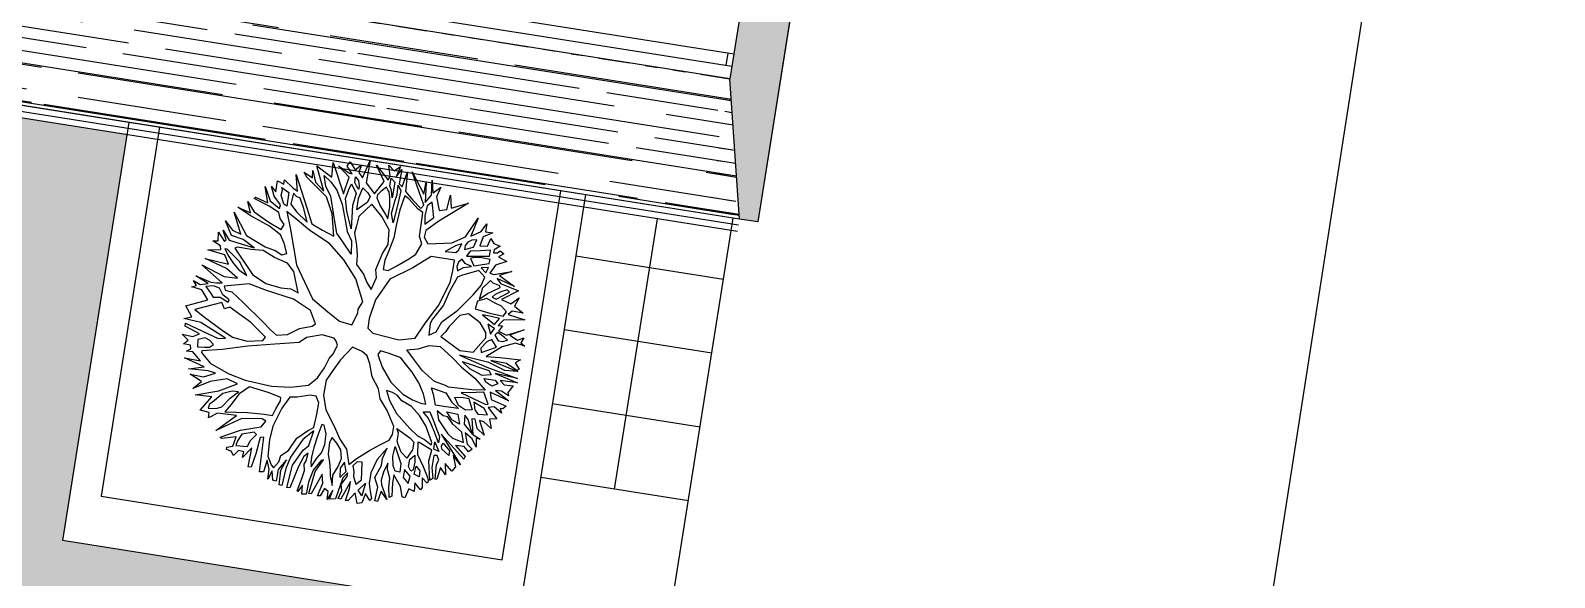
# Model space of a CAD drawing. Extents: x -640655 to -640254, y -1045449 to -1045159.
# Drawn here: x -640442.37 to -640430.14, y -1045391.08 to -1045386.69 of the extents above; entities that cross this region are included whole.
import ezdxf

# ---------------------------------------------------------------- set-up
doc = ezdxf.new("R2010")
doc.units = 0
doc.header["$MEASUREMENT"] = 0
doc.linetypes.add('DIVIDE', pattern=[1.25, 0.5, -0.25, 0, -0.25, 0, -0.25])
doc.layers.get('0').update_dxf_attribs({"linetype": 'CONTINUOUS'})
doc.layers.add('FLOATING-WINDOWS', color=2, linetype='CONTINUOUS', plot=False)
for name, color, linetype in [('T_srafa', 8, 'CONTINUOUS'), ('T_stafaz', 7, 'CONTINUOUS'), ('T_tenka', 4, 'CONTINUOUS'), ('T_tlusta', 1, 'CONTINUOUS')]:
    doc.layers.add(name, color=color, linetype=linetype)

# ---------------------------------------------------------------- blocks, each defined once
blk = doc.blocks.new('A$C0C461CEA')
for p, q in [((0.191, 0.795), (0.205, 0.826)), ((0.205, 0.826), (0.247, 0.779)), ((0.247, 0.779), (0.283, 0.818)), ((0.283, 0.818), (0.273, 0.766)), ((0.303, 0.735), (0.335, 0.855)), ((0.335, 0.855), (0.332, 0.706)), ((0.448, 0.732), (0.381, 0.832)), ((0.381, 0.832), (0.473, 0.745)), ((0.483, 0.777), (0.463, 0.845)), ((0.463, 0.845), (0.503, 0.812)), ((0.503, 0.812), (0.541, 0.849)), ((0.541, 0.849), (0.523, 0.775)), ((0.523, 0.775), (0.552, 0.829)), ((0.552, 0.829), (0.55, 0.733)), ((0.572, 0.716), (0.592, 0.82)), ((0.592, 0.82), (0.599, 0.69)), ((0.732, 0.619), (0.623, 0.824)), ((0.623, 0.824), (0.721, 0.691)), ((-0.062, 0.681), (-0.084, 0.71)), ((-0.084, 0.71), (-0.025, 0.681)), ((-0.025, 0.681), (-0.029, 0.73)), ((-0.029, 0.73), (-0.001, 0.656)), ((0.063, 0.606), (-0.009, 0.765)), ((-0.009, 0.765), (0.101, 0.706)), ((0.049, 0.709), (0.1, 0.674)), ((0.071, 0.64), (0.049, 0.709)), ((0.101, 0.706), (0.094, 0.804)), ((0.094, 0.804), (0.195, 0.61)), ((0.214, 0.725), (0.134, 0.788)), ((0.134, 0.788), (0.212, 0.751)), ((0.231, 0.749), (0.191, 0.795)), ((0.195, 0.61), (0.214, 0.725)), ((0.212, 0.751), (0.231, 0.749)), ((0.256, 0.734), (0.28, 0.713)), ((0.257, 0.695), (0.256, 0.734)), ((0.273, 0.766), (0.303, 0.735)), ((0.28, 0.713), (0.29, 0.678)), ((0.398, 0.641), (0.448, 0.732)), ((0.473, 0.745), (0.483, 0.777)), ((0.49, 0.711), (0.491, 0.762)), ((0.505, 0.682), (0.49, 0.711)), ((0.491, 0.762), (0.519, 0.739)), ((0.519, 0.739), (0.518, 0.634)), ((0.544, 0.723), (0.568, 0.689)), ((0.547, 0.66), (0.544, 0.723)), ((0.55, 0.733), (0.572, 0.716)), ((0.721, 0.691), (0.725, 0.772)), ((0.725, 0.772), (0.739, 0.638)), ((0.773, 0.691), (0.762, 0.79)), ((0.762, 0.79), (0.78, 0.708)), ((0.78, 0.708), (0.782, 0.71)), ((0.782, 0.71), (0.826, 0.755)), ((0.826, 0.755), (0.807, 0.687)), ((0.888, 0.613), (0.897, 0.711)), ((0.897, 0.711), (0.915, 0.627)), ((-0.25, 0.553), (-0.251, 0.627)), ((-0.251, 0.627), (-0.205, 0.61)), ((-0.205, 0.61), (-0.205, 0.641)), ((-0.205, 0.641), (-0.143, 0.596)), ((-0.108, 0.579), (-0.136, 0.688)), ((-0.136, 0.688), (-0.031, 0.479)), ((0.086, 0.573), (-0.062, 0.681)), ((-0.001, 0.656), (0.063, 0.606)), ((0.115, 0.58), (0.071, 0.64)), ((0.1, 0.674), (0.148, 0.626)), ((0.148, 0.626), (0.198, 0.54)), ((0.212, 0.581), (0.226, 0.644)), ((0.226, 0.644), (0.236, 0.684)), ((0.236, 0.684), (0.278, 0.625)), ((0.272, 0.676), (0.257, 0.695)), ((0.278, 0.625), (0.267, 0.543)), ((0.291, 0.657), (0.272, 0.676)), ((0.29, 0.678), (0.291, 0.657)), ((0.298, 0.594), (0.316, 0.668)), ((0.316, 0.668), (0.354, 0.641)), ((0.332, 0.706), (0.398, 0.641)), ((0.354, 0.641), (0.373, 0.618)), ((0.373, 0.618), (0.359, 0.578)), ((0.419, 0.639), (0.417, 0.618)), ((0.417, 0.618), (0.449, 0.568)), ((0.438, 0.663), (0.419, 0.639)), ((0.471, 0.697), (0.438, 0.663)), ((0.482, 0.682), (0.471, 0.697)), ((0.492, 0.669), (0.482, 0.682)), ((0.503, 0.634), (0.492, 0.669)), ((0.512, 0.575), (0.503, 0.634)), ((0.518, 0.634), (0.505, 0.682)), ((0.53, 0.531), (0.539, 0.622)), ((0.539, 0.622), (0.547, 0.66)), ((0.562, 0.609), (0.551, 0.471)), ((0.568, 0.689), (0.562, 0.609)), ((0.6, 0.66), (0.581, 0.563)), ((0.599, 0.69), (0.656, 0.641)), ((0.629, 0.644), (0.6, 0.66)), ((0.699, 0.587), (0.629, 0.644)), ((0.656, 0.641), (0.716, 0.594)), ((0.716, 0.594), (0.732, 0.619)), ((0.739, 0.638), (0.773, 0.691)), ((0.756, 0.617), (0.75, 0.55)), ((0.785, 0.647), (0.756, 0.617)), ((0.811, 0.549), (0.785, 0.647)), ((0.807, 0.687), (0.84, 0.599)), ((0.84, 0.599), (0.888, 0.613)), ((1.024, 0.679), (0.847, 0.53)), ((0.915, 0.627), (1.024, 0.679)), ((-0.291, 0.473), (-0.326, 0.577)), ((-0.326, 0.577), (-0.279, 0.488)), ((-0.256, 0.522), (-0.284, 0.582)), ((-0.284, 0.582), (-0.25, 0.553)), ((-0.207, 0.472), (-0.256, 0.522)), ((-0.215, 0.587), (-0.164, 0.562)), ((-0.208, 0.57), (-0.215, 0.587)), ((-0.212, 0.536), (-0.208, 0.57)), ((-0.186, 0.48), (-0.212, 0.536)), ((-0.164, 0.562), (-0.163, 0.47)), ((-0.143, 0.596), (-0.108, 0.579)), ((-0.134, 0.562), (-0.138, 0.487)), ((-0.111, 0.544), (-0.134, 0.562)), ((-0.084, 0.536), (-0.111, 0.544)), ((-0.05, 0.471), (-0.084, 0.536)), ((0.141, 0.467), (0.086, 0.573)), ((0.154, 0.458), (0.115, 0.58)), ((0.198, 0.54), (0.234, 0.438)), ((0.236, 0.499), (0.212, 0.581)), ((0.267, 0.543), (0.281, 0.388)), ((0.299, 0.519), (0.298, 0.594)), ((0.359, 0.578), (0.299, 0.519)), ((0.392, 0.572), (0.318, 0.477)), ((0.469, 0.501), (0.392, 0.572)), ((0.449, 0.568), (0.492, 0.518)), ((0.492, 0.518), (0.511, 0.491)), ((0.511, 0.491), (0.512, 0.575)), ((0.551, 0.471), (0.53, 0.531)), ((0.581, 0.563), (0.574, 0.456)), ((0.735, 0.569), (0.699, 0.587)), ((0.736, 0.502), (0.735, 0.569)), ((0.75, 0.55), (0.759, 0.494)), ((0.759, 0.494), (0.811, 0.549)), ((0.847, 0.53), (0.772, 0.454)), ((1.039, 0.454), (1.103, 0.589)), ((1.103, 0.589), (1.074, 0.465)), ((1.074, 0.465), (1.137, 0.506)), ((1.137, 0.506), (1.166, 0.562)), ((1.213, 0.508), (1.154, 0.472)), ((1.166, 0.562), (1.164, 0.508)), ((1.164, 0.508), (1.213, 0.508)), ((-0.394, 0.371), (-0.482, 0.412)), ((-0.482, 0.412), (-0.394, 0.388)), ((-0.394, 0.388), (-0.424, 0.459)), ((-0.424, 0.459), (-0.372, 0.399)), ((-0.386, 0.487), (-0.377, 0.497)), ((-0.28, 0.452), (-0.386, 0.487)), ((-0.377, 0.497), (-0.291, 0.473)), ((-0.209, 0.421), (-0.28, 0.452)), ((-0.279, 0.488), (-0.209, 0.448)), ((-0.209, 0.448), (-0.207, 0.472)), ((-0.194, 0.381), (-0.209, 0.421)), ((-0.163, 0.47), (-0.186, 0.48)), ((-0.157, 0.436), (-0.114, 0.321)), ((-0.081, 0.391), (-0.157, 0.436)), ((-0.138, 0.487), (-0.095, 0.443)), ((-0.095, 0.443), (-0.013, 0.385)), ((-0.013, 0.385), (-0.05, 0.471)), ((-0.031, 0.479), (0.019, 0.379)), ((0.175, 0.322), (0.141, 0.467)), ((0.193, 0.345), (0.154, 0.458)), ((0.234, 0.438), (0.258, 0.367)), ((0.281, 0.388), (0.236, 0.499)), ((0.314, 0.414), (0.309, 0.363)), ((0.318, 0.477), (0.314, 0.414)), ((0.532, 0.422), (0.469, 0.501)), ((0.54, 0.324), (0.532, 0.422)), ((0.574, 0.456), (0.571, 0.374)), ((0.738, 0.409), (0.736, 0.502)), ((0.76, 0.363), (0.738, 0.409)), ((0.772, 0.454), (0.768, 0.41)), ((0.768, 0.41), (0.8, 0.37)), ((0.955, 0.401), (1.039, 0.454)), ((1.06, 0.421), (1.046, 0.396)), ((1.085, 0.438), (1.06, 0.421)), ((1.117, 0.447), (1.085, 0.438)), ((1.102, 0.394), (1.117, 0.447)), ((1.154, 0.472), (1.142, 0.409)), ((1.142, 0.409), (1.193, 0.416)), ((1.193, 0.416), (1.206, 0.47)), ((1.206, 0.47), (1.232, 0.441)), ((1.232, 0.441), (1.276, 0.429)), ((1.276, 0.429), (1.239, 0.399)), ((-0.495, 0.221), (-0.55, 0.309)), ((-0.55, 0.309), (-0.495, 0.256)), ((-0.436, 0.238), (-0.503, 0.376)), ((-0.503, 0.376), (-0.397, 0.235)), ((-0.256, 0.32), (-0.394, 0.371)), ((-0.372, 0.399), (-0.265, 0.347)), ((-0.265, 0.347), (-0.176, 0.312)), ((-0.174, 0.275), (-0.256, 0.32)), ((-0.162, 0.346), (-0.194, 0.381)), ((-0.176, 0.312), (-0.162, 0.346)), ((-0.114, 0.321), (-0.04, 0.095)), ((0.012, 0.333), (-0.081, 0.391)), ((0.154, 0.269), (0.012, 0.333)), ((0.019, 0.379), (0.096, 0.349)), ((0.096, 0.349), (0.175, 0.322)), ((0.24, 0.295), (0.193, 0.345)), ((0.258, 0.367), (0.296, 0.309)), ((0.296, 0.309), (0.308, 0.222)), ((0.309, 0.363), (0.334, 0.286)), ((0.513, 0.258), (0.54, 0.324)), ((0.571, 0.374), (0.551, 0.283)), ((0.731, 0.289), (0.76, 0.363)), ((0.8, 0.37), (0.955, 0.401)), ((0.943, 0.354), (0.922, 0.336)), ((0.922, 0.336), (0.992, 0.342)), ((0.983, 0.384), (0.943, 0.354)), ((1.022, 0.404), (0.983, 0.384)), ((0.992, 0.342), (1.008, 0.359)), ((1.008, 0.359), (1.022, 0.404)), ((1.04, 0.305), (1.019, 0.28)), ((1.065, 0.28), (1.04, 0.305)), ((1.046, 0.396), (1.046, 0.37)), ((1.046, 0.37), (1.102, 0.394)), ((1.084, 0.364), (1.065, 0.329)), ((1.065, 0.329), (1.216, 0.353)), ((1.151, 0.377), (1.084, 0.364)), ((1.115, 0.327), (1.094, 0.318)), ((1.094, 0.318), (1.123, 0.272)), ((1.157, 0.334), (1.115, 0.327)), ((1.216, 0.393), (1.151, 0.377)), ((1.223, 0.332), (1.157, 0.334)), ((1.216, 0.353), (1.216, 0.393)), ((1.221, 0.303), (1.223, 0.332)), ((1.239, 0.399), (1.239, 0.378)), ((1.239, 0.378), (1.266, 0.383)), ((1.336, 0.335), (1.265, 0.299)), ((1.266, 0.383), (1.281, 0.398)), ((1.308, 0.383), (1.275, 0.358)), ((1.275, 0.358), (1.336, 0.335)), ((1.281, 0.398), (1.308, 0.383)), ((-0.577, 0.172), (-0.583, 0.229)), ((-0.583, 0.229), (-0.536, 0.174)), ((-0.526, 0.187), (-0.556, 0.247)), ((-0.556, 0.247), (-0.505, 0.187)), ((-0.495, 0.256), (-0.436, 0.238)), ((-0.415, 0.205), (-0.495, 0.221)), ((-0.335, 0.163), (-0.415, 0.205)), ((-0.397, 0.235), (-0.263, 0.181)), ((-0.142, 0.224), (-0.174, 0.275)), ((-0.114, 0.159), (-0.142, 0.224)), ((0.266, 0.178), (0.154, 0.269)), ((0.308, 0.222), (0.24, 0.295)), ((0.334, 0.286), (0.348, 0.221)), ((0.348, 0.221), (0.354, 0.16)), ((0.485, 0.148), (0.513, 0.258)), ((0.534, 0.218), (0.533, 0.155)), ((0.551, 0.283), (0.534, 0.218)), ((0.619, 0.192), (0.694, 0.255)), ((0.694, 0.255), (0.731, 0.289)), ((0.834, 0.289), (0.726, 0.197)), ((0.992, 0.29), (0.834, 0.289)), ((0.985, 0.138), (0.99, 0.219)), ((0.99, 0.219), (0.992, 0.29)), ((1.019, 0.28), (1.014, 0.25)), ((1.014, 0.25), (1.022, 0.223)), ((1.022, 0.223), (1.057, 0.251)), ((1.161, 0.247), (1.054, 0.196)), ((1.057, 0.251), (1.11, 0.266)), ((1.11, 0.266), (1.065, 0.28)), ((1.123, 0.272), (1.221, 0.303)), ((1.207, 0.21), (1.161, 0.247)), ((1.221, 0.277), (1.173, 0.268)), ((1.173, 0.268), (1.209, 0.239)), ((1.193, 0.151), (1.207, 0.21)), ((1.209, 0.239), (1.221, 0.277)), ((1.265, 0.299), (1.236, 0.242)), ((1.236, 0.242), (1.263, 0.236)), ((1.263, 0.236), (1.379, 0.275)), ((1.411, 0.18), (1.289, 0.213)), ((1.289, 0.213), (1.317, 0.184)), ((1.379, 0.275), (1.301, 0.236)), ((1.301, 0.236), (1.411, 0.18)), ((-0.635, 0.101), (-0.551, 0.117)), ((-0.519, 0.086), (-0.635, 0.101)), ((-0.612, 0.165), (-0.577, 0.172)), ((-0.557, 0.142), (-0.612, 0.165)), ((-0.551, 0.117), (-0.557, 0.142)), ((-0.536, 0.174), (-0.526, 0.187)), ((-0.509, 0.126), (-0.526, 0.126)), ((-0.526, 0.126), (-0.492, 0.08)), ((-0.416, 0.057), (-0.509, 0.126)), ((-0.505, 0.187), (-0.335, 0.163)), ((-0.444, 0.15), (-0.46, 0.141)), ((-0.46, 0.141), (-0.318, -0.013)), ((-0.353, 0.149), (-0.444, 0.15)), ((-0.273, 0.155), (-0.353, 0.149)), ((-0.191, 0.121), (-0.273, 0.155)), ((-0.263, 0.181), (-0.194, 0.167)), ((-0.194, 0.167), (-0.145, 0.146)), ((-0.099, 0.096), (-0.191, 0.121)), ((-0.145, 0.146), (-0.114, 0.159)), ((0.364, 0.065), (0.266, 0.178)), ((0.354, 0.16), (0.409, 0.103)), ((0.409, 0.103), (0.439, 0.053)), ((0.498, 0.096), (0.485, 0.148)), ((0.533, 0.155), (0.567, 0.153)), ((0.567, 0.153), (0.619, 0.192)), ((0.726, 0.197), (0.588, 0.099)), ((0.934, -0.024), (0.985, 0.138)), ((1.029, 0.181), (0.99, 0.078)), ((1.054, 0.196), (1.029, 0.181)), ((1.15, 0.081), (1.193, 0.151)), ((1.201, 0.118), (1.192, 0.06)), ((1.192, 0.06), (1.242, 0.105)), ((1.249, 0.194), (1.201, 0.132)), ((1.201, 0.132), (1.201, 0.118)), ((1.242, 0.105), (1.277, 0.128)), ((1.268, 0.179), (1.249, 0.194)), ((1.314, 0.169), (1.268, 0.179)), ((1.294, 0.108), (1.276, 0.086)), ((1.277, 0.128), (1.319, 0.158)), ((1.327, 0.131), (1.294, 0.108)), ((1.305, 0.077), (1.384, 0.138)), ((1.319, 0.158), (1.314, 0.169)), ((1.317, 0.184), (1.443, 0.155)), ((1.367, 0.149), (1.327, 0.131)), ((1.443, 0.155), (1.34, 0.081)), ((1.384, 0.138), (1.367, 0.149)), ((1.406, 0.061), (1.454, 0.109)), ((1.454, 0.109), (1.431, 0.05)), ((-0.493, -0.002), (-0.644, 0.041)), ((-0.644, 0.041), (-0.485, 0.03)), ((-0.485, 0.03), (-0.519, 0.086)), ((-0.492, 0.08), (-0.453, 0.038)), ((-0.453, 0.038), (-0.411, 0.003)), ((-0.354, -0.026), (-0.416, 0.057)), ((-0.411, 0.003), (-0.354, -0.026)), ((-0.05, 0.048), (-0.099, 0.096)), ((0, -0.086), (-0.05, 0.048)), ((-0.04, 0.095), (0.101, -0.11)), ((0.435, -0.079), (0.364, 0.065)), ((0.439, 0.053), (0.476, 0.01)), ((0.476, 0.01), (0.498, 0.096)), ((0.588, 0.099), (0.514, -0.053)), ((0.99, 0.078), (0.966, -0.017)), ((1.064, -0.035), (1.15, 0.081)), ((1.184, 0.044), (1.176, -0.007)), ((1.242, 0.072), (1.184, 0.044)), ((1.297, 0.051), (1.242, 0.072)), ((1.276, 0.086), (1.305, 0.077)), ((1.347, 0.037), (1.297, 0.051)), ((1.34, 0.081), (1.406, 0.061)), ((1.386, 0.006), (1.347, 0.037)), ((1.367, -0.026), (1.386, 0.006)), ((1.421, 0.016), (1.398, -0.011)), ((1.495, 0.013), (1.421, 0.016)), ((1.431, 0.05), (1.495, 0.013)), ((-0.599, -0.118), (-0.687, -0.081)), ((-0.687, -0.081), (-0.582, -0.108)), ((-0.508, -0.101), (-0.659, -0.004)), ((-0.659, -0.004), (-0.5, -0.057)), ((-0.544, -0.105), (-0.508, -0.101)), ((-0.5, -0.057), (-0.412, -0.054)), ((-0.412, -0.054), (-0.493, -0.002)), ((-0.33, -0.078), (-0.491, -0.12)), ((-0.208, -0.104), (-0.33, -0.078)), ((-0.318, -0.013), (-0.221, -0.06)), ((-0.221, -0.06), (-0.118, -0.072)), ((-0.118, -0.072), (-0.051, -0.067)), ((-0.051, -0.067), (0, -0.086)), ((0.412, -0.132), (0.435, -0.079)), ((0.514, -0.053), (0.492, -0.182)), ((0.864, -0.159), (0.934, -0.024)), ((0.966, -0.017), (0.908, -0.119)), ((0.973, -0.127), (1.064, -0.035)), ((1.084, -0.067), (1.026, -0.151)), ((1.138, -0.047), (1.084, -0.067)), ((1.225, -0.095), (1.138, -0.047)), ((1.176, -0.007), (1.277, -0.02)), ((1.271, -0.153), (1.225, -0.095)), ((1.231, -0.04), (1.321, -0.091)), ((1.289, -0.041), (1.231, -0.04)), ((1.277, -0.02), (1.367, -0.026)), ((1.324, -0.116), (1.277, -0.096)), ((1.277, -0.096), (1.303, -0.157)), ((1.346, -0.047), (1.289, -0.041)), ((1.321, -0.091), (1.346, -0.047)), ((1.374, -0.053), (1.346, -0.093)), ((1.346, -0.093), (1.374, -0.091)), ((1.374, -0.091), (1.353, -0.129)), ((1.514, -0.029), (1.374, -0.053)), ((1.398, -0.011), (1.514, -0.029)), ((1.41, -0.147), (1.519, -0.094)), ((1.519, -0.094), (1.431, -0.145)), ((-0.701, -0.157), (-0.672, -0.144)), ((-0.634, -0.167), (-0.701, -0.157)), ((-0.672, -0.144), (-0.697, -0.115)), ((-0.697, -0.115), (-0.649, -0.134)), ((-0.649, -0.134), (-0.599, -0.118)), ((-0.583, -0.227), (-0.634, -0.167)), ((-0.561, -0.129), (-0.611, -0.142)), ((-0.611, -0.142), (-0.575, -0.175)), ((-0.582, -0.108), (-0.544, -0.105)), ((-0.575, -0.175), (-0.552, -0.204)), ((-0.519, -0.137), (-0.561, -0.129)), ((-0.552, -0.204), (-0.506, -0.197)), ((-0.491, -0.179), (-0.519, -0.137)), ((-0.506, -0.197), (-0.448, -0.22)), ((-0.491, -0.12), (-0.481, -0.145)), ((-0.444, -0.203), (-0.491, -0.179)), ((-0.481, -0.145), (-0.435, -0.149)), ((-0.435, -0.149), (-0.35, -0.207)), ((-0.023, -0.134), (-0.208, -0.104)), ((0.101, -0.19), (-0.023, -0.134)), ((0.101, -0.11), (0.215, -0.18)), ((0.147, -0.271), (0.101, -0.19)), ((0.215, -0.18), (0.302, -0.23)), ((0.386, -0.241), (0.412, -0.157)), ((0.412, -0.157), (0.412, -0.132)), ((0.492, -0.182), (0.493, -0.246)), ((0.814, -0.262), (0.864, -0.159)), ((0.908, -0.119), (0.897, -0.15)), ((0.897, -0.15), (0.901, -0.228)), ((0.901, -0.228), (0.946, -0.198)), ((0.946, -0.198), (0.973, -0.127)), ((1.009, -0.187), (0.98, -0.225)), ((1.026, -0.151), (1.009, -0.187)), ((1.208, -0.294), (1.276, -0.187)), ((1.276, -0.187), (1.271, -0.153)), ((1.318, -0.192), (1.287, -0.212)), ((1.303, -0.157), (1.324, -0.116)), ((1.356, -0.236), (1.318, -0.192)), ((1.347, -0.14), (1.333, -0.161)), ((1.333, -0.161), (1.36, -0.194)), ((1.368, -0.148), (1.347, -0.14)), ((1.353, -0.129), (1.41, -0.147)), ((1.36, -0.194), (1.389, -0.194)), ((1.4, -0.166), (1.368, -0.148)), ((1.389, -0.194), (1.421, -0.179)), ((1.476, -0.191), (1.394, -0.229)), ((1.421, -0.179), (1.4, -0.166)), ((1.431, -0.145), (1.486, -0.17)), ((1.541, -0.201), (1.476, -0.191)), ((1.486, -0.17), (1.527, -0.148)), ((1.527, -0.148), (1.511, -0.184)), ((1.511, -0.184), (1.541, -0.201)), ((-0.721, -0.288), (-0.583, -0.227)), ((-0.67, -0.354), (-0.721, -0.288)), ((-0.49, -0.229), (-0.658, -0.302)), ((-0.658, -0.302), (-0.588, -0.343)), ((-0.465, -0.267), (-0.49, -0.229)), ((-0.431, -0.251), (-0.465, -0.267)), ((-0.448, -0.22), (-0.444, -0.203)), ((-0.402, -0.266), (-0.431, -0.251)), ((-0.281, -0.328), (-0.402, -0.266)), ((-0.35, -0.207), (-0.2, -0.314)), ((0.046, -0.318), (0.128, -0.29)), ((0.128, -0.29), (0.147, -0.271)), ((0.302, -0.23), (0.386, -0.241)), ((0.493, -0.246), (0.533, -0.274)), ((0.533, -0.274), (0.71, -0.29)), ((0.71, -0.29), (0.814, -0.262)), ((0.846, -0.329), (0.914, -0.295)), ((0.914, -0.295), (0.987, -0.292)), ((0.98, -0.225), (1.12, -0.297)), ((0.987, -0.292), (1.076, -0.35)), ((1.12, -0.297), (1.208, -0.294)), ((1.287, -0.212), (1.256, -0.26)), ((1.256, -0.26), (1.262, -0.288)), ((1.262, -0.288), (1.356, -0.236)), ((1.394, -0.229), (1.298, -0.308)), ((1.298, -0.308), (1.389, -0.301)), ((1.389, -0.301), (1.527, -0.295)), ((1.527, -0.295), (1.496, -0.321)), ((-0.722, -0.374), (-0.67, -0.354)), ((-0.605, -0.381), (-0.722, -0.374)), ((-0.705, -0.422), (-0.705, -0.403)), ((-0.705, -0.403), (-0.475, -0.468)), ((-0.429, -0.459), (-0.605, -0.381)), ((-0.588, -0.343), (-0.459, -0.411)), ((-0.167, -0.411), (-0.281, -0.328)), ((-0.2, -0.314), (-0.141, -0.358)), ((-0.141, -0.358), (-0.098, -0.387)), ((-0.098, -0.387), (-0.025, -0.371)), ((-0.025, -0.371), (0.046, -0.318)), ((0.101, -0.37), (0.06, -0.41)), ((0.202, -0.337), (0.101, -0.37)), ((0.284, -0.347), (0.202, -0.337)), ((0.301, -0.364), (0.284, -0.347)), ((0.295, -0.448), (0.313, -0.389)), ((0.313, -0.389), (0.301, -0.364)), ((0.414, -0.386), (0.348, -0.481)), ((0.482, -0.404), (0.414, -0.386)), ((0.601, -0.382), (0.587, -0.408)), ((0.66, -0.39), (0.601, -0.382)), ((0.74, -0.406), (0.66, -0.39)), ((0.773, -0.347), (0.846, -0.329)), ((0.833, -0.407), (0.773, -0.347)), ((1.076, -0.35), (1.146, -0.402)), ((1.322, -0.346), (1.122, -0.328)), ((1.122, -0.328), (1.314, -0.377)), ((1.146, -0.366), (1.331, -0.398)), ((1.205, -0.406), (1.146, -0.366)), ((1.146, -0.402), (1.247, -0.462)), ((1.314, -0.377), (1.526, -0.421)), ((1.436, -0.382), (1.322, -0.346)), ((1.331, -0.398), (1.35, -0.423)), ((1.439, -0.334), (1.334, -0.329)), ((1.334, -0.329), (1.521, -0.375)), ((1.521, -0.375), (1.436, -0.382)), ((1.513, -0.369), (1.439, -0.334)), ((1.496, -0.321), (1.528, -0.358)), ((1.528, -0.358), (1.513, -0.369)), ((-0.671, -0.512), (-0.715, -0.477)), ((-0.715, -0.477), (-0.643, -0.483)), ((-0.602, -0.457), (-0.705, -0.422)), ((-0.643, -0.483), (-0.602, -0.457)), ((-0.562, -0.478), (-0.608, -0.497)), ((-0.608, -0.497), (-0.603, -0.545)), ((-0.528, -0.49), (-0.562, -0.478)), ((-0.5, -0.512), (-0.528, -0.49)), ((-0.475, -0.468), (-0.429, -0.459)), ((-0.459, -0.411), (-0.383, -0.446)), ((-0.274, -0.489), (-0.439, -0.537)), ((-0.383, -0.446), (-0.284, -0.456)), ((-0.284, -0.456), (-0.182, -0.436)), ((-0.099, -0.448), (-0.274, -0.489)), ((-0.182, -0.436), (-0.167, -0.411)), ((0.06, -0.41), (-0.099, -0.448)), ((0.252, -0.551), (0.271, -0.484)), ((0.271, -0.484), (0.295, -0.448)), ((0.348, -0.481), (0.309, -0.559)), ((0.518, -0.429), (0.482, -0.404)), ((0.544, -0.477), (0.518, -0.429)), ((0.574, -0.561), (0.544, -0.477)), ((0.587, -0.408), (0.628, -0.487)), ((0.628, -0.487), (0.7, -0.576)), ((0.768, -0.431), (0.74, -0.406)), ((0.831, -0.489), (0.768, -0.431)), ((0.885, -0.552), (0.831, -0.489)), ((0.896, -0.469), (0.833, -0.407)), ((0.987, -0.527), (0.896, -0.469)), ((1.293, -0.438), (1.205, -0.406)), ((1.247, -0.462), (1.328, -0.531)), ((1.35, -0.423), (1.293, -0.438)), ((1.308, -0.455), (1.382, -0.454)), ((1.323, -0.478), (1.308, -0.455)), ((1.367, -0.498), (1.323, -0.478)), ((1.403, -0.475), (1.367, -0.498)), ((1.526, -0.421), (1.375, -0.412)), ((1.375, -0.412), (1.53, -0.449)), ((1.382, -0.454), (1.403, -0.475)), ((1.53, -0.449), (1.415, -0.452)), ((1.415, -0.452), (1.445, -0.477)), ((1.445, -0.477), (1.505, -0.474)), ((1.505, -0.474), (1.477, -0.522)), ((-0.697, -0.539), (-0.671, -0.512)), ((-0.651, -0.541), (-0.697, -0.539)), ((-0.67, -0.585), (-0.643, -0.564)), ((-0.628, -0.583), (-0.67, -0.585)), ((-0.643, -0.564), (-0.651, -0.541)), ((-0.569, -0.633), (-0.628, -0.583)), ((-0.603, -0.545), (-0.555, -0.54)), ((-0.569, -0.566), (-0.571, -0.578)), ((-0.571, -0.578), (-0.503, -0.638)), ((-0.439, -0.537), (-0.569, -0.566)), ((-0.555, -0.54), (-0.523, -0.534)), ((-0.523, -0.534), (-0.5, -0.512)), ((0.215, -0.623), (0.252, -0.551)), ((0.309, -0.559), (0.276, -0.629)), ((0.627, -0.632), (0.574, -0.561)), ((0.7, -0.576), (0.793, -0.643)), ((0.927, -0.618), (0.885, -0.552)), ((0.973, -0.572), (1.072, -0.589)), ((0.997, -0.622), (0.973, -0.572)), ((1.063, -0.541), (0.987, -0.527)), ((1.084, -0.55), (1.063, -0.541)), ((1.072, -0.589), (1.119, -0.642)), ((1.24, -0.542), (1.084, -0.55)), ((1.135, -0.61), (1.181, -0.601)), ((1.271, -0.556), (1.173, -0.572)), ((1.173, -0.572), (1.345, -0.623)), ((1.181, -0.601), (1.228, -0.603)), ((1.228, -0.603), (1.262, -0.674)), ((1.328, -0.531), (1.24, -0.542)), ((1.32, -0.545), (1.271, -0.556)), ((1.362, -0.62), (1.32, -0.545)), ((1.492, -0.575), (1.361, -0.539)), ((1.361, -0.539), (1.376, -0.585)), ((1.376, -0.585), (1.48, -0.613)), ((1.434, -0.521), (1.395, -0.521)), ((1.395, -0.521), (1.492, -0.575)), ((1.485, -0.543), (1.434, -0.521)), ((1.477, -0.522), (1.485, -0.543)), ((-0.537, -0.67), (-0.676, -0.63)), ((-0.676, -0.63), (-0.569, -0.633)), ((-0.639, -0.698), (-0.537, -0.67)), ((-0.507, -0.691), (-0.639, -0.698)), ((-0.532, -0.735), (-0.456, -0.699)), ((-0.456, -0.699), (-0.507, -0.691)), ((-0.503, -0.638), (-0.373, -0.687)), ((-0.373, -0.687), (-0.256, -0.714)), ((0.048, -0.713), (0.165, -0.682)), ((0.165, -0.682), (0.215, -0.623)), ((0.276, -0.629), (0.273, -0.73)), ((0.648, -0.697), (0.627, -0.632)), ((0.706, -0.765), (0.648, -0.697)), ((0.68, -0.635), (0.71, -0.698)), ((0.723, -0.641), (0.68, -0.635)), ((0.71, -0.698), (0.771, -0.775)), ((0.755, -0.654), (0.723, -0.641)), ((0.793, -0.687), (0.755, -0.654)), ((0.793, -0.643), (0.86, -0.669)), ((0.861, -0.713), (0.793, -0.687)), ((0.86, -0.669), (0.919, -0.683)), ((0.919, -0.683), (0.953, -0.683)), ((0.953, -0.683), (0.927, -0.618)), ((1.018, -0.681), (0.997, -0.622)), ((1.087, -0.68), (1.018, -0.681)), ((1.171, -0.679), (1.087, -0.68)), ((1.119, -0.642), (1.171, -0.679)), ((1.169, -0.658), (1.135, -0.61)), ((1.218, -0.683), (1.169, -0.658)), ((1.262, -0.674), (1.218, -0.683)), ((1.339, -0.652), (1.266, -0.621)), ((1.266, -0.621), (1.279, -0.67)), ((1.279, -0.67), (1.304, -0.696)), ((1.304, -0.696), (1.367, -0.69)), ((1.367, -0.69), (1.339, -0.652)), ((1.345, -0.623), (1.362, -0.62)), ((1.404, -0.631), (1.364, -0.641)), ((1.364, -0.641), (1.432, -0.706)), ((1.432, -0.706), (1.386, -0.715)), ((1.457, -0.664), (1.404, -0.631)), ((1.461, -0.634), (1.444, -0.636)), ((1.444, -0.636), (1.457, -0.664)), ((1.48, -0.613), (1.461, -0.634)), ((-0.54, -0.767), (-0.622, -0.732)), ((-0.622, -0.732), (-0.532, -0.735)), ((-0.483, -0.76), (-0.59, -0.822)), ((-0.59, -0.822), (-0.54, -0.767)), ((-0.374, -0.724), (-0.483, -0.76)), ((-0.416, -0.81), (-0.302, -0.746)), ((-0.329, -0.8), (-0.388, -0.824)), ((-0.302, -0.746), (-0.374, -0.724)), ((-0.335, -0.847), (-0.287, -0.798)), ((-0.287, -0.798), (-0.329, -0.8)), ((-0.221, -0.753), (-0.283, -0.813)), ((-0.256, -0.714), (-0.076, -0.727)), ((-0.092, -0.771), (-0.221, -0.753)), ((-0.004, -0.791), (-0.092, -0.771)), ((-0.076, -0.727), (0.048, -0.713)), ((-0.002, -0.812), (-0.004, -0.791)), ((0.055, -0.78), (0.014, -0.86)), ((0.103, -0.771), (0.055, -0.78)), ((0.185, -0.745), (0.103, -0.771)), ((0.227, -0.745), (0.185, -0.745)), ((0.25, -0.786), (0.227, -0.745)), ((0.249, -0.862), (0.25, -0.786)), ((0.273, -0.73), (0.303, -0.824)), ((0.766, -0.864), (0.706, -0.765)), ((0.771, -0.775), (0.873, -0.86)), ((0.923, -0.765), (0.861, -0.713)), ((0.975, -0.826), (0.923, -0.765)), ((0.943, -0.738), (0.987, -0.729)), ((0.979, -0.769), (0.943, -0.738)), ((1.005, -0.804), (0.979, -0.769)), ((0.987, -0.729), (1.026, -0.796)), ((1.045, -0.869), (1.005, -0.804)), ((1.026, -0.796), (1.051, -0.84)), ((1.033, -0.716), (1.053, -0.774)), ((1.078, -0.743), (1.033, -0.716)), ((1.053, -0.774), (1.127, -0.856)), ((1.111, -0.744), (1.078, -0.743)), ((1.099, -0.713), (1.174, -0.717)), ((1.139, -0.759), (1.099, -0.713)), ((1.151, -0.786), (1.111, -0.744)), ((1.193, -0.78), (1.139, -0.759)), ((1.217, -0.83), (1.151, -0.786)), ((1.174, -0.717), (1.193, -0.78)), ((1.22, -0.716), (1.225, -0.775)), ((1.246, -0.741), (1.22, -0.716)), ((1.225, -0.775), (1.289, -0.835)), ((1.269, -0.792), (1.246, -0.741)), ((1.292, -0.73), (1.269, -0.733)), ((1.269, -0.733), (1.293, -0.833)), ((1.289, -0.835), (1.269, -0.792)), ((1.314, -0.791), (1.292, -0.73)), ((1.366, -0.826), (1.314, -0.791)), ((1.351, -0.74), (1.321, -0.736)), ((1.321, -0.736), (1.366, -0.826)), ((1.406, -0.775), (1.351, -0.74)), ((1.386, -0.715), (1.406, -0.775)), ((-0.568, -0.862), (-0.416, -0.81)), ((-0.457, -0.859), (-0.568, -0.862)), ((-0.519, -0.958), (-0.457, -0.859)), ((-0.463, -0.909), (-0.469, -0.936)), ((-0.446, -0.892), (-0.463, -0.909)), ((-0.388, -0.824), (-0.446, -0.892)), ((-0.381, -0.913), (-0.335, -0.847)), ((-0.322, -0.887), (-0.355, -0.942)), ((-0.283, -0.813), (-0.322, -0.887)), ((-0.04, -0.918), (-0.024, -0.869)), ((0.014, -0.86), (-0.027, -0.987)), ((-0.024, -0.869), (-0.002, -0.812)), ((0.243, -0.953), (0.249, -0.862)), ((0.303, -0.824), (0.376, -0.924)), ((0.766, -0.918), (0.766, -0.864)), ((0.789, -0.874), (0.884, -0.921)), ((0.804, -0.903), (0.789, -0.874)), ((0.804, -0.956), (0.804, -0.903)), ((0.873, -0.86), (0.932, -0.9)), ((0.932, -0.9), (0.98, -0.916)), ((1.031, -0.928), (0.975, -0.826)), ((1.075, -0.925), (1.045, -0.869)), ((1.051, -0.84), (1.075, -0.882)), ((1.075, -0.882), (1.075, -0.925)), ((1.259, -1.006), (1.085, -0.865)), ((1.085, -0.865), (1.242, -1.046)), ((1.127, -0.856), (1.163, -0.878)), ((1.163, -0.878), (1.239, -0.897)), ((1.239, -0.897), (1.217, -0.83)), ((1.293, -0.863), (1.24, -0.831)), ((1.24, -0.831), (1.264, -0.903)), ((1.264, -0.903), (1.302, -0.93)), ((1.293, -0.833), (1.345, -0.856)), ((1.327, -0.913), (1.293, -0.863)), ((1.345, -0.856), (1.318, -0.856)), ((1.318, -0.856), (1.327, -0.913)), ((-0.458, -0.964), (-0.519, -0.958)), ((-0.469, -0.936), (-0.415, -0.93)), ((-0.456, -0.999), (-0.458, -0.964)), ((-0.402, -0.959), (-0.456, -0.999)), ((-0.415, -0.93), (-0.381, -0.913)), ((-0.275, -0.955), (-0.402, -0.959)), ((-0.396, -1.075), (-0.275, -0.955)), ((-0.237, -0.968), (-0.396, -1.075)), ((-0.355, -0.942), (-0.206, -0.924)), ((-0.105, -0.95), (-0.237, -0.968)), ((-0.235, -1.047), (-0.102, -1.004)), ((-0.206, -0.924), (-0.095, -0.918)), ((-0.078, -0.962), (-0.105, -0.95)), ((-0.102, -1.004), (-0.078, -0.962)), ((-0.095, -0.918), (-0.04, -0.918)), ((-0.027, -0.987), (-0.034, -1.08)), ((0.142, -1.04), (0.206, -0.982)), ((0.246, -0.974), (0.184, -1.043)), ((0.206, -0.982), (0.243, -0.953)), ((0.23, -1.077), (0.246, -0.974)), ((0.277, -0.999), (0.264, -1.085)), ((0.292, -0.925), (0.277, -0.999)), ((0.309, -0.927), (0.292, -0.925)), ((0.33, -0.981), (0.309, -0.927)), ((0.333, -1.053), (0.33, -0.981)), ((0.374, -0.999), (0.362, -1.036)), ((0.41, -1.033), (0.374, -0.999)), ((0.376, -0.924), (0.427, -1.003)), ((0.427, -1.003), (0.48, -1.062)), ((0.631, -1.046), (0.693, -0.999)), ((0.693, -0.999), (0.75, -0.958)), ((0.75, -0.958), (0.766, -0.918)), ((0.793, -1.031), (0.796, -0.994)), ((0.796, -0.994), (0.85, -1.098)), ((0.813, -0.977), (0.804, -0.956)), ((0.841, -1.024), (0.813, -0.977)), ((0.884, -0.921), (0.914, -0.946)), ((0.914, -0.998), (0.885, -1.058)), ((0.914, -0.946), (0.914, -0.998)), ((0.939, -0.942), (0.95, -1.023)), ((0.95, -0.942), (0.939, -0.942)), ((1.04, -0.98), (0.95, -0.942)), ((0.98, -0.916), (1.029, -0.945)), ((1.029, -0.945), (1.031, -0.928)), ((1.032, -1.052), (1.04, -0.98)), ((1.05, -0.921), (1.086, -0.98)), ((1.051, -0.97), (1.05, -0.921)), ((1.086, -0.98), (1.051, -0.97)), ((1.08, -1.009), (1.059, -1.012)), ((1.097, -1.037), (1.08, -1.009)), ((1.098, -0.94), (1.107, -0.921)), ((1.105, -0.963), (1.098, -0.94)), ((1.156, -0.996), (1.105, -0.963)), ((1.107, -0.921), (1.156, -0.965)), ((1.156, -0.965), (1.156, -0.996)), ((1.242, -1.046), (1.185, -0.992)), ((1.185, -0.992), (1.213, -1.063)), ((1.249, -0.922), (1.189, -0.924)), ((1.189, -0.924), (1.265, -0.987)), ((1.281, -0.953), (1.249, -0.922)), ((1.265, -0.987), (1.259, -1.006)), ((1.302, -0.93), (1.281, -0.953)), ((-0.36, -1.114), (-0.235, -1.047)), ((-0.255, -1.094), (-0.351, -1.121)), ((-0.267, -1.159), (-0.255, -1.094)), ((-0.222, -1.071), (-0.242, -1.119)), ((-0.142, -1.045), (-0.222, -1.071)), ((-0.172, -1.146), (-0.16, -1.106)), ((-0.16, -1.106), (-0.125, -1.059)), ((-0.125, -1.059), (-0.142, -1.045)), ((-0.098, -1.074), (-0.109, -1.185)), ((-0.075, -1.069), (-0.098, -1.074)), ((-0.066, -1.3), (-0.075, -1.069)), ((-0.034, -1.08), (-0.027, -1.189)), ((0.102, -1.129), (0.142, -1.04)), ((0.184, -1.043), (0.122, -1.171)), ((0.197, -1.113), (0.23, -1.077)), ((0.264, -1.085), (0.258, -1.15)), ((0.294, -1.15), (0.321, -1.112)), ((0.321, -1.112), (0.333, -1.053)), ((0.362, -1.036), (0.365, -1.114)), ((0.444, -1.071), (0.41, -1.033)), ((0.457, -1.127), (0.444, -1.071)), ((0.48, -1.062), (0.512, -1.16)), ((0.512, -1.16), (0.558, -1.109)), ((0.558, -1.109), (0.631, -1.046)), ((0.692, -1.098), (0.664, -1.19)), ((0.746, -1.013), (0.692, -1.098)), ((0.726, -1.085), (0.746, -1.013)), ((0.726, -1.131), (0.726, -1.085)), ((0.766, -1.11), (0.745, -1.173)), ((0.77, -1.152), (0.766, -1.11)), ((0.79, -1.059), (0.793, -1.031)), ((0.802, -1.122), (0.79, -1.059)), ((0.885, -1.058), (0.841, -1.024)), ((0.85, -1.098), (0.854, -1.157)), ((0.903, -1.11), (0.906, -1.064)), ((0.924, -1.139), (0.903, -1.11)), ((0.906, -1.064), (0.934, -1.03)), ((0.934, -1.03), (0.94, -1.076)), ((0.94, -1.076), (0.939, -1.127)), ((0.949, -1.154), (0.955, -1.101)), ((0.95, -1.023), (1.001, -1.095)), ((0.955, -1.101), (0.983, -1.126)), ((1.001, -1.095), (1.036, -1.157)), ((1.059, -1.178), (1.032, -1.052)), ((1.059, -1.012), (1.058, -1.092)), ((1.058, -1.092), (1.075, -1.163)), ((1.085, -1.069), (1.097, -1.037)), ((1.092, -1.167), (1.085, -1.069)), ((1.115, -1.083), (1.103, -1.165)), ((1.155, -1.127), (1.115, -1.083)), ((1.192, -1.097), (1.14, -1.053)), ((1.14, -1.053), (1.155, -1.127)), ((1.213, -1.063), (1.192, -1.097)), ((-0.351, -1.121), (-0.36, -1.114)), ((-0.305, -1.172), (-0.267, -1.159)), ((-0.305, -1.187), (-0.305, -1.172)), ((-0.273, -1.193), (-0.305, -1.187)), ((-0.254, -1.22), (-0.273, -1.193)), ((-0.227, -1.182), (-0.254, -1.22)), ((-0.242, -1.119), (-0.248, -1.151)), ((-0.248, -1.151), (-0.172, -1.146)), ((-0.189, -1.184), (-0.227, -1.182)), ((-0.141, -1.15), (-0.193, -1.224)), ((-0.193, -1.224), (-0.189, -1.184)), ((-0.146, -1.278), (-0.141, -1.15)), ((-0.109, -1.185), (-0.125, -1.278)), ((-0.027, -1.189), (0.003, -1.241)), ((0.051, -1.215), (0.056, -1.171)), ((0.097, -1.194), (0.053, -1.265)), ((0.056, -1.171), (0.102, -1.129)), ((0.072, -1.268), (0.097, -1.194)), ((0.122, -1.171), (0.102, -1.252)), ((0.143, -1.221), (0.197, -1.113)), ((0.207, -1.153), (0.183, -1.225)), ((0.232, -1.127), (0.207, -1.153)), ((0.219, -1.203), (0.227, -1.18)), ((0.228, -1.245), (0.219, -1.203)), ((0.227, -1.18), (0.232, -1.127)), ((0.258, -1.15), (0.261, -1.188)), ((0.261, -1.188), (0.267, -1.213)), ((0.267, -1.213), (0.294, -1.15)), ((0.325, -1.162), (0.284, -1.234)), ((0.297, -1.24), (0.34, -1.156)), ((0.34, -1.156), (0.325, -1.162)), ((0.365, -1.114), (0.382, -1.166)), ((0.382, -1.166), (0.395, -1.216)), ((0.418, -1.245), (0.443, -1.184)), ((0.443, -1.184), (0.457, -1.127)), ((0.48, -1.148), (0.458, -1.192)), ((0.458, -1.192), (0.465, -1.255)), ((0.465, -1.255), (0.5, -1.209)), ((0.5, -1.209), (0.48, -1.148)), ((0.564, -1.133), (0.538, -1.164)), ((0.538, -1.164), (0.551, -1.2)), ((0.551, -1.2), (0.555, -1.234)), ((0.596, -1.13), (0.564, -1.133)), ((0.603, -1.193), (0.596, -1.13)), ((0.61, -1.247), (0.603, -1.193)), ((0.664, -1.19), (0.665, -1.262)), ((0.695, -1.217), (0.726, -1.131)), ((0.745, -1.173), (0.74, -1.228)), ((0.794, -1.206), (0.77, -1.152)), ((0.797, -1.267), (0.794, -1.206)), ((0.821, -1.155), (0.802, -1.122)), ((0.873, -1.249), (0.817, -1.181)), ((0.817, -1.181), (0.817, -1.235)), ((0.854, -1.157), (0.821, -1.155)), ((0.88, -1.134), (0.881, -1.188)), ((0.924, -1.173), (0.88, -1.134)), ((0.881, -1.188), (0.919, -1.222)), ((0.919, -1.222), (0.924, -1.173)), ((0.939, -1.127), (0.924, -1.139)), ((0.985, -1.168), (0.949, -1.154)), ((1.007, -1.252), (0.962, -1.21)), ((0.962, -1.21), (0.967, -1.269)), ((0.983, -1.126), (0.985, -1.168)), ((1.044, -1.201), (1.006, -1.17)), ((1.006, -1.17), (1.011, -1.208)), ((1.011, -1.208), (1.015, -1.233)), ((1.036, -1.157), (1.049, -1.184)), ((1.049, -1.184), (1.044, -1.201)), ((1.075, -1.163), (1.059, -1.178)), ((1.103, -1.165), (1.092, -1.167)), ((-0.125, -1.278), (-0.146, -1.278)), ((-0.041, -1.296), (-0.066, -1.3)), ((-0.029, -1.216), (-0.041, -1.296)), ((-0.006, -1.273), (-0.029, -1.216)), ((-0.005, -1.34), (-0.006, -1.273)), ((0.016, -1.281), (-0.005, -1.34)), ((0.003, -1.241), (0.022, -1.26)), ((0.029, -1.341), (0.016, -1.281)), ((0.022, -1.26), (0.051, -1.215)), ((0.053, -1.265), (0.052, -1.345)), ((0.075, -1.366), (0.072, -1.268)), ((0.102, -1.252), (0.094, -1.366)), ((0.128, -1.374), (0.143, -1.221)), ((0.183, -1.225), (0.149, -1.374)), ((0.2, -1.386), (0.217, -1.3)), ((0.217, -1.3), (0.228, -1.245)), ((0.284, -1.234), (0.264, -1.316)), ((0.279, -1.392), (0.297, -1.24)), ((0.347, -1.25), (0.294, -1.391)), ((0.338, -1.397), (0.36, -1.309)), ((0.36, -1.309), (0.347, -1.25)), ((0.395, -1.216), (0.4, -1.254)), ((0.4, -1.254), (0.409, -1.275)), ((0.409, -1.275), (0.423, -1.315)), ((0.423, -1.315), (0.418, -1.245)), ((0.486, -1.253), (0.46, -1.398)), ((0.482, -1.299), (0.513, -1.24)), ((0.493, -1.337), (0.482, -1.299)), ((0.513, -1.215), (0.486, -1.253)), ((0.539, -1.269), (0.494, -1.396)), ((0.513, -1.24), (0.513, -1.215)), ((0.541, -1.319), (0.539, -1.269)), ((0.555, -1.234), (0.577, -1.28)), ((0.577, -1.28), (0.61, -1.247)), ((0.598, -1.319), (0.639, -1.264)), ((0.639, -1.264), (0.628, -1.352)), ((0.665, -1.262), (0.678, -1.314)), ((0.724, -1.278), (0.695, -1.217)), ((0.72, -1.371), (0.724, -1.278)), ((0.751, -1.301), (0.737, -1.372)), ((0.74, -1.228), (0.746, -1.259)), ((0.746, -1.259), (0.797, -1.349)), ((0.797, -1.349), (0.751, -1.301)), ((0.81, -1.334), (0.797, -1.267)), ((0.817, -1.235), (0.825, -1.323)), ((0.894, -1.316), (0.873, -1.249)), ((0.929, -1.257), (0.913, -1.32)), ((0.967, -1.269), (0.929, -1.257)), ((1.015, -1.233), (1.007, -1.252)), ((0.052, -1.345), (0.029, -1.341)), ((0.094, -1.366), (0.075, -1.366)), ((0.149, -1.374), (0.128, -1.374)), ((0.206, -1.388), (0.2, -1.386)), ((0.229, -1.342), (0.206, -1.388)), ((0.233, -1.402), (0.229, -1.342)), ((0.263, -1.398), (0.233, -1.402)), ((0.264, -1.316), (0.263, -1.398)), ((0.294, -1.391), (0.279, -1.392)), ((0.355, -1.395), (0.338, -1.397)), ((0.377, -1.342), (0.355, -1.395)), ((0.403, -1.357), (0.377, -1.342)), ((0.406, -1.411), (0.403, -1.357)), ((0.432, -1.344), (0.406, -1.411)), ((0.42, -1.407), (0.432, -1.344)), ((0.46, -1.398), (0.42, -1.407)), ((0.477, -1.394), (0.493, -1.337)), ((0.494, -1.396), (0.477, -1.394)), ((0.527, -1.399), (0.541, -1.319)), ((0.544, -1.397), (0.527, -1.399)), ((0.583, -1.338), (0.544, -1.397)), ((0.607, -1.407), (0.583, -1.338)), ((0.628, -1.352), (0.598, -1.319)), ((0.637, -1.397), (0.607, -1.407)), ((0.65, -1.333), (0.637, -1.397)), ((0.687, -1.373), (0.65, -1.333)), ((0.678, -1.314), (0.695, -1.358)), ((0.695, -1.358), (0.687, -1.373)), ((0.737, -1.372), (0.72, -1.371)), ((0.825, -1.323), (0.81, -1.334)), ((0.913, -1.32), (0.894, -1.316))]:
    blk.add_line(p, q)

msp = doc.modelspace()

# ---------------------------------------------------------------- hatches: boundary and pattern name
at = {"layer": 'T_srafa', "linetype": 'Continuous'}
h = msp.add_hatch(color=256, dxfattribs=at)
h.paths.add_polyline_path([(-640442.263, -1045378.848), (-640442.275, -1045379.248), (-640442.048, -1045379.254), (-640442.329, -1045381.028), (-640441.884, -1045381.098), (-640441.861, -1045380.95), (-640442.157, -1045380.903), (-640441.897, -1045379.258), (-640440.485, -1045379.298), (-640440.774, -1045381.122), (-640441.071, -1045381.075), (-640441.094, -1045381.224), (-640440.65, -1045381.294), (-640440.334, -1045379.302), (-640436.957, -1045379.396), (-640436.981, -1045379.546), (-640436.586, -1045379.608), (-640436.491, -1045379.009)])
h.paths.add_polyline_path([(-640435.942, -1045381.938), (-640436.756, -1045387.074), (-640436.681, -1045388.2), (-640436.533, -1045388.223), (-640435.547, -1045382.001)])
h = msp.add_hatch(dxfattribs=at)
h.set_pattern_fill('AR-RROOF', color=256, scale=0.3, style=0)
h.set_pattern_definition([(350.99993615, (0, 0), (0.69880485945, 0.193058976496), [4.5, -0.6, 1.5, -0.3]), (350.99993615, (0.41755, 0.08574), (-0.23388865915, 0.44101824806), [0.9, -0.099, 1.8, -0.225]), (350.999936149, (0.18804, 0.2284), (1.57223708808, -0.045514161123), [2.4, -0.42, 1.2, -0.3])])
h.paths.add_polyline_path([(-640436.696, -1045387.975), (-640436.756, -1045387.074), (-640456.456, -1045383.954), (-640456.737, -1045385.023), (-640436.73, -1045388.192)])
h = msp.add_hatch(dxfattribs=at)
h.set_pattern_fill('GRASS', color=256, scale=0.2, style=0)
h.set_pattern_definition([(80.999936149, (0, 0), (-0.117556870112, 0.161803529839), [0.0375, -0.2453427126]), (35.999936149, (0, 0), (-0.117556870143, 0.161803529882), [0.0375, -0.1625]), (125.999936149, (0, 0), (-0.161803529882, -0.117556870143), [0.0375, -0.1625])])
h.paths.add_polyline_path([(-640441.596, -1045387.523), (-640445.621, -1045386.885), (-640446.04, -1045401.909), (-640440.658, -1045402.762), (-640438.843, -1045391.3), (-640442.112, -1045390.782)])
h = msp.add_hatch(dxfattribs=at)
h.set_pattern_fill('AR-RROOF', color=256, scale=0.3, style=0)
h.set_pattern_definition([(350.99993615, (-0.19754, 0.0313), (0.69880485945, 0.193058976496), [4.5, -0.6, 1.5, -0.3]), (350.99993615, (0.22, 0.11702), (-0.23388865915, 0.44101824806), [0.9, -0.099, 1.8, -0.225]), (350.999936149, (-0.0095, 0.25968), (1.57223708808, -0.045514161123), [2.4, -0.42, 1.2, -0.3])])
h.paths.add_polyline_path([(-640436.756, -1045387.074), (-640436.928, -1045388.161), (-640436.681, -1045388.2)])

# ---------------------------------------------------------------- linework, layer by layer
at = {"layer": 'FLOATING-WINDOWS', "linetype": 'Continuous'}
for points in [[(-640456.702, -1045378.445), (-640436.491, -1045379.009), (-640436.93, -1045381.782), (-640435.547, -1045382.001), (-640436.533, -1045388.223), (-640436.681, -1045388.2), (-640436.756, -1045387.074), (-640456.456, -1045383.954), (-640456.737, -1045385.023), (-640456.885, -1045385)], [(-640456.702, -1045378.445), (-640436.491, -1045379.009), (-640435.08, -1045379.049), (-640435.547, -1045382.001), (-640436.533, -1045388.223), (-640436.681, -1045388.2), (-640441.58, -1045387.424), (-640446.709, -1045386.611), (-640456.737, -1045385.023), (-640456.885, -1045385)]]:
    msp.add_lwpolyline(points, close=True, dxfattribs=at)
at = {"layer": 'T_tenka', "linetype": 'Continuous'}
for p, q in [((-640436.681, -1045388.2), (-640456.737, -1045385.023)), ((-640436.697, -1045388.299), (-640456.753, -1045385.122)), ((-640436.689, -1045388.249), (-640456.745, -1045385.073)), ((-640436.725, -1045386.877), (-640440.221, -1045386.323)), ((-640436.74, -1045386.975), (-640440.237, -1045386.422)), ((-640436.774, -1045386.869), (-640436.79, -1045386.968)), ((-640441.58, -1045387.424), (-640442.112, -1045390.782)), ((-640441.333, -1045387.463), (-640441.802, -1045390.426)), ((-640438.583, -1045390.936), (-640438.113, -1045387.973)), ((-640437.916, -1045388.004), (-640438.165, -1045389.578)), ((-640437.683, -1045390.37), (-640437.339, -1045388.197)), ((-640437.626, -1045393.844), (-640436.73, -1045388.192)), ((-640436.809, -1045388.686), (-640437.994, -1045388.498)), ((-640438.079, -1045389.035), (-640440.958, -1045407.215)), ((-640436.903, -1045389.278), (-640438.088, -1045389.091)), ((-640436.903, -1045389.278), (-640438.088, -1045389.091)), ((-640436.996, -1045389.871), (-640438.182, -1045389.683)), ((-640437.09, -1045390.464), (-640438.275, -1045390.276)), ((-640441.802, -1045390.426), (-640438.583, -1045390.936)), ((-640438.843, -1045391.3), (-640442.112, -1045390.782))]:
    msp.add_line(p, q, dxfattribs=at)
at = {"layer": 'T_tenka', "linetype": 'DIVIDE', "ltscale": 0.5}
msp.add_line((-640440.252, -1045386.52), (-640436.756, -1045387.074), dxfattribs=at)
at = {"layer": 'T_tlusta', "color": 146, "linetype": 'Continuous'}
msp.add_line((-640435.384, -1045410.313), (-640430.14, -1045376.694), dxfattribs=at)
at = {"layer": 'T_tlusta', "linetype": 'Continuous'}
for p, q in [((-640435.942, -1045381.938), (-640436.756, -1045387.074)), ((-640435.547, -1045382.001), (-640436.533, -1045388.223)), ((-640436.681, -1045388.2), (-640436.756, -1045387.074)), ((-640436.533, -1045388.223), (-640436.681, -1045388.2))]:
    msp.add_line(p, q, dxfattribs=at)

# ---------------------------------------------------------------- block references
at = {"layer": 'T_stafaz', "linetype": 'Continuous', "xscale": 1.210000000000059, "yscale": 1.210000000006403, "zscale": 1.21, "rotation": 350.9999361476358}
msp.add_blockref('A$C0C461CEA', (-640440.206, -1045388.689), dxfattribs=at)

doc.saveas('drawing.dxf')
